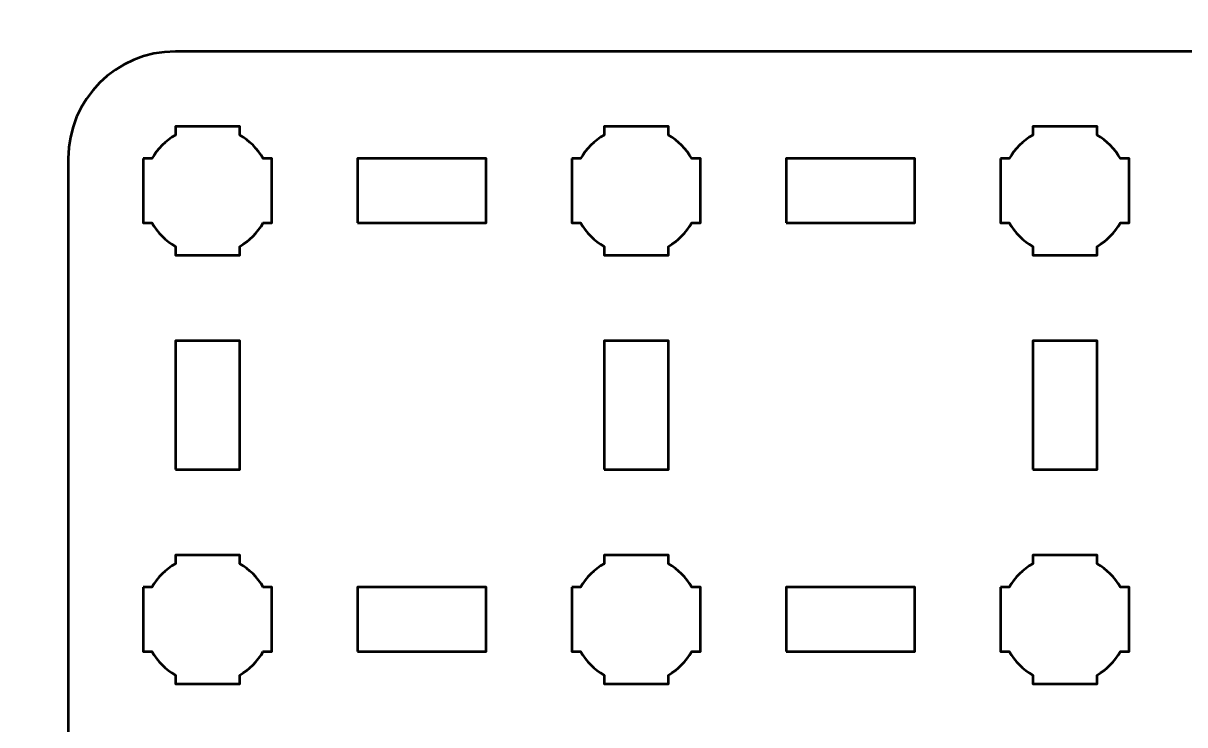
# Model space of a CAD drawing. Header units: centimetres. Extents: x -21 to 0, y -29.7 to 0.
# Drawn here: x -10.56 to -5.14, y -26.24 to -22.97 of the extents above; entities that cross this region are included whole.
import ezdxf

# ---------------------------------------------------------------- set-up
doc = ezdxf.new("R2010")
doc.units = ezdxf.units.CM
doc.header["$MEASUREMENT"] = 0
doc.layers.add('Layer 1', color=7, linetype='Continuous')

msp = doc.modelspace()

# ---------------------------------------------------------------- linework, layer by layer
at = {"layer": 'Layer 1', "lineweight": 53}
for points in [[(-9, -23.90003), (-8.4, -23.90003), (-8.4, -23.60003), (-9, -23.60003), (-9, -23.90003)], [(-7, -23.90003), (-6.4, -23.90003), (-6.4, -23.60003), (-7, -23.60003), (-7, -23.90003)], [(-9.85, -25.05003), (-9.55, -25.05003), (-9.55, -24.45003), (-9.85, -24.45003), (-9.85, -25.05003)], [(-7.85, -25.05003), (-7.55, -25.05003), (-7.55, -24.45003), (-7.85, -24.45003), (-7.85, -25.05003)], [(-5.85, -25.05003), (-5.55, -25.05003), (-5.55, -24.45003), (-5.85, -24.45003), (-5.85, -25.05003)], [(-9, -25.90003), (-8.4, -25.90003), (-8.4, -25.60003), (-9, -25.60003), (-9, -25.90003)], [(-7, -25.90003), (-6.4, -25.90003), (-6.4, -25.60003), (-7, -25.60003), (-7, -25.90003)]]:
    msp.add_lwpolyline(points, close=True, dxfattribs=at)
at = {"layer": 'Layer 1', "color": 1, "lineweight": 53}
msp.add_open_spline([(-21.00003, -29.19995), (-21.00003, -29.19995), (-21.00003, -5.29992), (-21.00003, -5.29992), (-21.00003, -5.29992), (-21.00003, -5.21709), (-20.93286, -5.14992), (-20.85003, -5.14992), (-20.85003, -5.14992), (-20.7672, -5.14992), (-20.70003, -5.08275), (-20.70003, -4.99992), (-20.70003, -4.99992), (-20.70003, -4.91709), (-20.7672, -4.84992), (-20.85003, -4.84992), (-20.85003, -4.84992), (-20.93286, -4.84992), (-21.00003, -4.78275), (-21.00003, -4.69992), (-21.00003, -4.69992), (-21.00003, -4.61709), (-20.93286, -4.54992), (-20.85003, -4.54992), (-20.85003, -4.54992), (-20.7672, -4.54992), (-20.70003, -4.48275), (-20.70003, -4.39992), (-20.70003, -4.39992), (-20.70003, -4.31709), (-20.7672, -4.24992), (-20.85003, -4.24992), (-20.85003, -4.24992), (-20.93286, -4.24992), (-21.00003, -4.18275), (-21.00003, -4.09992), (-21.00003, -4.09992), (-21.00003, -4.01709), (-20.93286, -3.94992), (-20.85003, -3.94992), (-20.85003, -3.94992), (-20.7672, -3.94992), (-20.70003, -3.88275), (-20.70003, -3.79992), (-20.70003, -3.79992), (-20.70003, -3.71709), (-20.7672, -3.64992), (-20.85003, -3.64992), (-20.85003, -3.64992), (-20.93286, -3.64992), (-21.00003, -3.58275), (-21.00003, -3.49992), (-21.00003, -3.49992), (-21.00003, -3.41709), (-20.93286, -3.34992), (-20.85003, -3.34992), (-20.85003, -3.34992), (-20.7672, -3.34992), (-20.70003, -3.28275), (-20.70003, -3.19992), (-20.70003, -3.19992), (-20.70003, -3.11709), (-20.7672, -3.04992), (-20.85003, -3.04992), (-20.85003, -3.04992), (-20.93286, -3.04992), (-21.00003, -2.98275), (-21.00003, -2.89992), (-21.00003, -2.89992), (-21.00003, -2.81709), (-20.93286, -2.74992), (-20.85003, -2.74992), (-20.85003, -2.74992), (-20.7672, -2.74992), (-20.70003, -2.68275), (-20.70003, -2.59992), (-20.70003, -2.59992), (-20.70003, -2.51709), (-20.7672, -2.44992), (-20.85003, -2.44992), (-20.85003, -2.44992), (-20.93286, -2.44992), (-21.00003, -2.38275), (-21.00003, -2.29992), (-21.00003, -2.29992), (-21.00003, -2.21709), (-20.93286, -2.14992), (-20.85003, -2.14992), (-20.85003, -2.14992), (-20.7672, -2.14992), (-20.70003, -2.08275), (-20.70003, -1.99992), (-20.70003, -1.99992), (-20.70003, -1.91709), (-20.7672, -1.84992), (-20.85003, -1.84992), (-20.85003, -1.84992), (-20.93286, -1.84992), (-21.00003, -1.78275), (-21.00003, -1.69992), (-21.00003, -1.69992), (-21.00003, -1.61709), (-20.93286, -1.54992), (-20.85003, -1.54992), (-20.85003, -1.54992), (-20.7672, -1.54992), (-20.70003, -1.48275), (-20.70003, -1.39992), (-20.70003, -1.39992), (-20.70003, -1.31709), (-20.7672, -1.24992), (-20.85003, -1.24992), (-20.85003, -1.24992), (-20.93286, -1.24992), (-21.00003, -1.18275), (-21.00003, -1.09992), (-21.00003, -1.09992), (-21.00003, -1.09992), (-21.00003, -0.49992), (-21.00003, -0.49992), (-21.00003, -0.49992), (-21.00003, -0.22295), (-20.77694, 0.00004), (-20.49994, 0.00004), (-20.49994, 0.00004), (-20.49994, 0.00004), (-0.50008, 0.00004), (-0.50008, 0.00004), (-0.50008, 0.00004), (-0.22294, 0.00004), (0.00002, -0.22295), (0.00002, -0.49992), (0.00002, -0.49992), (0.00002, -0.49992), (0.00002, -29.19995), (0.00002, -29.19995), (0.00002, -29.19995), (0.00002, -29.47695), (-0.22294, -29.70004), (-0.50008, -29.70004), (-0.50008, -29.70004), (-0.50008, -29.70004), (-20.49994, -29.70004), (-20.49994, -29.70004), (-20.49994, -29.70004), (-20.77694, -29.70004), (-21.00003, -29.47695), (-21.00003, -29.19995)], degree=3, knots=[0, 0, 0, 0, 0.027027, 0.027027, 0.027027, 0.027027, 0.0540541, 0.0540541, 0.0540541, 0.0540541, 0.0810811, 0.0810811, 0.0810811, 0.0810811, 0.1081081, 0.1081081, 0.1081081, 0.1081081, 0.1351351, 0.1351351, 0.1351351, 0.1351351, 0.1621622, 0.1621622, 0.1621622, 0.1621622, 0.1891892, 0.1891892, 0.1891892, 0.1891892, 0.2162162, 0.2162162, 0.2162162, 0.2162162, 0.2432432, 0.2432432, 0.2432432, 0.2432432, 0.2702703, 0.2702703, 0.2702703, 0.2702703, 0.2972973, 0.2972973, 0.2972973, 0.2972973, 0.3243243, 0.3243243, 0.3243243, 0.3243243, 0.3513514, 0.3513514, 0.3513514, 0.3513514, 0.3783784, 0.3783784, 0.3783784, 0.3783784, 0.4054054, 0.4054054, 0.4054054, 0.4054054, 0.4324324, 0.4324324, 0.4324324, 0.4324324, 0.4594595, 0.4594595, 0.4594595, 0.4594595, 0.4864865, 0.4864865, 0.4864865, 0.4864865, 0.5135135, 0.5135135, 0.5135135, 0.5135135, 0.5405405, 0.5405405, 0.5405405, 0.5405405, 0.5675676, 0.5675676, 0.5675676, 0.5675676, 0.5945946, 0.5945946, 0.5945946, 0.5945946, 0.6216216, 0.6216216, 0.6216216, 0.6216216, 0.6486486, 0.6486486, 0.6486486, 0.6486486, 0.6756757, 0.6756757, 0.6756757, 0.6756757, 0.7027027, 0.7027027, 0.7027027, 0.7027027, 0.7297297, 0.7297297, 0.7297297, 0.7297297, 0.7567568, 0.7567568, 0.7567568, 0.7567568, 0.7837838, 0.7837838, 0.7837838, 0.7837838, 0.8108108, 0.8108108, 0.8108108, 0.8108108, 0.8378378, 0.8378378, 0.8378378, 0.8378378, 0.8648649, 0.8648649, 0.8648649, 0.8648649, 0.8918919, 0.8918919, 0.8918919, 0.8918919, 0.9189189, 0.9189189, 0.9189189, 0.9189189, 0.9459459, 0.9459459, 0.9459459, 0.9459459, 0.972973, 0.972973, 0.972973, 0.972973, 1, 1, 1, 1], dxfattribs=at)
at = {"layer": 'Layer 1', "color": 3, "lineweight": 53}
msp.add_open_spline([(-10.35, -27.90003), (-10.35, -27.90003), (-10.35, -23.60003), (-10.35, -23.60003), (-10.35, -23.60003), (-10.35, -23.32394), (-10.12609, -23.10003), (-9.85, -23.10003), (-9.85, -23.10003), (-9.85, -23.10003), (-1.55, -23.10003), (-1.55, -23.10003), (-1.55, -23.10003), (-1.27391, -23.10003), (-1.05, -23.32394), (-1.05, -23.60003), (-1.05, -23.60003), (-1.05, -23.60003), (-1.05, -27.90003), (-1.05, -27.90003), (-1.05, -27.90003), (-1.05, -28.17612), (-1.27391, -28.40003), (-1.55, -28.40003), (-1.55, -28.40003), (-1.55, -28.40003), (-9.85, -28.40003), (-9.85, -28.40003), (-9.85, -28.40003), (-10.12609, -28.40003), (-10.35, -28.17612), (-10.35, -27.90003)], degree=3, knots=[0, 0, 0, 0, 0.125, 0.125, 0.125, 0.125, 0.25, 0.25, 0.25, 0.25, 0.375, 0.375, 0.375, 0.375, 0.5, 0.5, 0.5, 0.5, 0.625, 0.625, 0.625, 0.625, 0.75, 0.75, 0.75, 0.75, 0.875, 0.875, 0.875, 0.875, 1, 1, 1, 1], dxfattribs=at)
at = {"layer": 'Layer 1', "lineweight": 53}
for points in [[(-10, -23.60003), (-10, -23.60003), (-9.95985, -23.60003), (-9.95985, -23.60003), (-9.95985, -23.60003), (-9.9335, -23.5545), (-9.89553, -23.51653), (-9.85, -23.49018), (-9.85, -23.49018), (-9.85, -23.49018), (-9.85, -23.45003), (-9.85, -23.45003), (-9.85, -23.45003), (-9.85, -23.45003), (-9.7, -23.45003), (-9.7, -23.45003), (-9.7, -23.45003), (-9.7, -23.45003), (-9.55, -23.45003), (-9.55, -23.45003), (-9.55, -23.45003), (-9.55, -23.45003), (-9.55, -23.49018), (-9.55, -23.49018), (-9.55, -23.49018), (-9.50447, -23.51653), (-9.4665, -23.5545), (-9.44015, -23.60003), (-9.44015, -23.60003), (-9.44015, -23.60003), (-9.4, -23.60003), (-9.4, -23.60003), (-9.4, -23.60003), (-9.4, -23.60003), (-9.4, -23.75003), (-9.4, -23.75003), (-9.4, -23.75003), (-9.4, -23.75003), (-9.4, -23.90003), (-9.4, -23.90003), (-9.4, -23.90003), (-9.4, -23.90003), (-9.44015, -23.90003), (-9.44015, -23.90003), (-9.44015, -23.90003), (-9.4665, -23.94556), (-9.50447, -23.98353), (-9.55, -24.00988), (-9.55, -24.00988), (-9.55, -24.00988), (-9.55, -24.05003), (-9.55, -24.05003), (-9.55, -24.05003), (-9.55, -24.05003), (-9.7, -24.05003), (-9.7, -24.05003), (-9.7, -24.05003), (-9.7, -24.05003), (-9.85, -24.05003), (-9.85, -24.05003), (-9.85, -24.05003), (-9.85, -24.05003), (-9.85, -24.00988), (-9.85, -24.00988), (-9.85, -24.00988), (-9.89553, -23.98353), (-9.9335, -23.94556), (-9.95985, -23.90003), (-9.95985, -23.90003), (-9.95985, -23.90003), (-10, -23.90003), (-10, -23.90003), (-10, -23.90003), (-10, -23.90003), (-10, -23.75003), (-10, -23.75003), (-10, -23.75003), (-10, -23.75003), (-10, -23.60003), (-10, -23.60003)], [(-8, -23.60003), (-8, -23.60003), (-7.95985, -23.60003), (-7.95985, -23.60003), (-7.95985, -23.60003), (-7.9335, -23.5545), (-7.89553, -23.51653), (-7.85, -23.49018), (-7.85, -23.49018), (-7.85, -23.49018), (-7.85, -23.45003), (-7.85, -23.45003), (-7.85, -23.45003), (-7.85, -23.45003), (-7.7, -23.45003), (-7.7, -23.45003), (-7.7, -23.45003), (-7.7, -23.45003), (-7.55, -23.45003), (-7.55, -23.45003), (-7.55, -23.45003), (-7.55, -23.45003), (-7.55, -23.49018), (-7.55, -23.49018), (-7.55, -23.49018), (-7.50447, -23.51653), (-7.4665, -23.5545), (-7.44015, -23.60003), (-7.44015, -23.60003), (-7.44015, -23.60003), (-7.4, -23.60003), (-7.4, -23.60003), (-7.4, -23.60003), (-7.4, -23.60003), (-7.4, -23.75003), (-7.4, -23.75003), (-7.4, -23.75003), (-7.4, -23.75003), (-7.4, -23.90003), (-7.4, -23.90003), (-7.4, -23.90003), (-7.4, -23.90003), (-7.44015, -23.90003), (-7.44015, -23.90003), (-7.44015, -23.90003), (-7.4665, -23.94556), (-7.50447, -23.98353), (-7.55, -24.00988), (-7.55, -24.00988), (-7.55, -24.00988), (-7.55, -24.05003), (-7.55, -24.05003), (-7.55, -24.05003), (-7.55, -24.05003), (-7.7, -24.05003), (-7.7, -24.05003), (-7.7, -24.05003), (-7.7, -24.05003), (-7.85, -24.05003), (-7.85, -24.05003), (-7.85, -24.05003), (-7.85, -24.05003), (-7.85, -24.00988), (-7.85, -24.00988), (-7.85, -24.00988), (-7.89553, -23.98353), (-7.9335, -23.94556), (-7.95985, -23.90003), (-7.95985, -23.90003), (-7.95985, -23.90003), (-8, -23.90003), (-8, -23.90003), (-8, -23.90003), (-8, -23.90003), (-8, -23.75003), (-8, -23.75003), (-8, -23.75003), (-8, -23.75003), (-8, -23.60003), (-8, -23.60003)], [(-6, -23.60003), (-6, -23.60003), (-5.95985, -23.60003), (-5.95985, -23.60003), (-5.95985, -23.60003), (-5.9335, -23.5545), (-5.89553, -23.51653), (-5.85, -23.49018), (-5.85, -23.49018), (-5.85, -23.49018), (-5.85, -23.45003), (-5.85, -23.45003), (-5.85, -23.45003), (-5.85, -23.45003), (-5.7, -23.45003), (-5.7, -23.45003), (-5.7, -23.45003), (-5.7, -23.45003), (-5.55, -23.45003), (-5.55, -23.45003), (-5.55, -23.45003), (-5.55, -23.45003), (-5.55, -23.49018), (-5.55, -23.49018), (-5.55, -23.49018), (-5.50447, -23.51653), (-5.4665, -23.5545), (-5.44015, -23.60003), (-5.44015, -23.60003), (-5.44015, -23.60003), (-5.4, -23.60003), (-5.4, -23.60003), (-5.4, -23.60003), (-5.4, -23.60003), (-5.4, -23.75003), (-5.4, -23.75003), (-5.4, -23.75003), (-5.4, -23.75003), (-5.4, -23.90003), (-5.4, -23.90003), (-5.4, -23.90003), (-5.4, -23.90003), (-5.44015, -23.90003), (-5.44015, -23.90003), (-5.44015, -23.90003), (-5.4665, -23.94556), (-5.50447, -23.98353), (-5.55, -24.00988), (-5.55, -24.00988), (-5.55, -24.00988), (-5.55, -24.05003), (-5.55, -24.05003), (-5.55, -24.05003), (-5.55, -24.05003), (-5.7, -24.05003), (-5.7, -24.05003), (-5.7, -24.05003), (-5.7, -24.05003), (-5.85, -24.05003), (-5.85, -24.05003), (-5.85, -24.05003), (-5.85, -24.05003), (-5.85, -24.00988), (-5.85, -24.00988), (-5.85, -24.00988), (-5.89553, -23.98353), (-5.9335, -23.94556), (-5.95985, -23.90003), (-5.95985, -23.90003), (-5.95985, -23.90003), (-6, -23.90003), (-6, -23.90003), (-6, -23.90003), (-6, -23.90003), (-6, -23.75003), (-6, -23.75003), (-6, -23.75003), (-6, -23.75003), (-6, -23.60003), (-6, -23.60003)], [(-10, -25.60003), (-10, -25.60003), (-9.95985, -25.60003), (-9.95985, -25.60003), (-9.95985, -25.60003), (-9.9335, -25.5545), (-9.89553, -25.51653), (-9.85, -25.49018), (-9.85, -25.49018), (-9.85, -25.49018), (-9.85, -25.45003), (-9.85, -25.45003), (-9.85, -25.45003), (-9.85, -25.45003), (-9.7, -25.45003), (-9.7, -25.45003), (-9.7, -25.45003), (-9.7, -25.45003), (-9.55, -25.45003), (-9.55, -25.45003), (-9.55, -25.45003), (-9.55, -25.45003), (-9.55, -25.49018), (-9.55, -25.49018), (-9.55, -25.49018), (-9.50447, -25.51653), (-9.4665, -25.5545), (-9.44015, -25.60003), (-9.44015, -25.60003), (-9.44015, -25.60003), (-9.4, -25.60003), (-9.4, -25.60003), (-9.4, -25.60003), (-9.4, -25.60003), (-9.4, -25.75003), (-9.4, -25.75003), (-9.4, -25.75003), (-9.4, -25.75003), (-9.4, -25.90003), (-9.4, -25.90003), (-9.4, -25.90003), (-9.4, -25.90003), (-9.44015, -25.90003), (-9.44015, -25.90003), (-9.44015, -25.90003), (-9.4665, -25.94556), (-9.50447, -25.98353), (-9.55, -26.00988), (-9.55, -26.00988), (-9.55, -26.00988), (-9.55, -26.05003), (-9.55, -26.05003), (-9.55, -26.05003), (-9.55, -26.05003), (-9.7, -26.05003), (-9.7, -26.05003), (-9.7, -26.05003), (-9.7, -26.05003), (-9.85, -26.05003), (-9.85, -26.05003), (-9.85, -26.05003), (-9.85, -26.05003), (-9.85, -26.00988), (-9.85, -26.00988), (-9.85, -26.00988), (-9.89553, -25.98353), (-9.9335, -25.94556), (-9.95985, -25.90003), (-9.95985, -25.90003), (-9.95985, -25.90003), (-10, -25.90003), (-10, -25.90003), (-10, -25.90003), (-10, -25.90003), (-10, -25.75003), (-10, -25.75003), (-10, -25.75003), (-10, -25.75003), (-10, -25.60003), (-10, -25.60003)], [(-8, -25.60003), (-8, -25.60003), (-7.95985, -25.60003), (-7.95985, -25.60003), (-7.95985, -25.60003), (-7.9335, -25.5545), (-7.89553, -25.51653), (-7.85, -25.49018), (-7.85, -25.49018), (-7.85, -25.49018), (-7.85, -25.45003), (-7.85, -25.45003), (-7.85, -25.45003), (-7.85, -25.45003), (-7.7, -25.45003), (-7.7, -25.45003), (-7.7, -25.45003), (-7.7, -25.45003), (-7.55, -25.45003), (-7.55, -25.45003), (-7.55, -25.45003), (-7.55, -25.45003), (-7.55, -25.49018), (-7.55, -25.49018), (-7.55, -25.49018), (-7.50447, -25.51653), (-7.4665, -25.5545), (-7.44015, -25.60003), (-7.44015, -25.60003), (-7.44015, -25.60003), (-7.4, -25.60003), (-7.4, -25.60003), (-7.4, -25.60003), (-7.4, -25.60003), (-7.4, -25.75003), (-7.4, -25.75003), (-7.4, -25.75003), (-7.4, -25.75003), (-7.4, -25.90003), (-7.4, -25.90003), (-7.4, -25.90003), (-7.4, -25.90003), (-7.44015, -25.90003), (-7.44015, -25.90003), (-7.44015, -25.90003), (-7.4665, -25.94556), (-7.50447, -25.98353), (-7.55, -26.00988), (-7.55, -26.00988), (-7.55, -26.00988), (-7.55, -26.05003), (-7.55, -26.05003), (-7.55, -26.05003), (-7.55, -26.05003), (-7.7, -26.05003), (-7.7, -26.05003), (-7.7, -26.05003), (-7.7, -26.05003), (-7.85, -26.05003), (-7.85, -26.05003), (-7.85, -26.05003), (-7.85, -26.05003), (-7.85, -26.00988), (-7.85, -26.00988), (-7.85, -26.00988), (-7.89553, -25.98353), (-7.9335, -25.94556), (-7.95985, -25.90003), (-7.95985, -25.90003), (-7.95985, -25.90003), (-8, -25.90003), (-8, -25.90003), (-8, -25.90003), (-8, -25.90003), (-8, -25.75003), (-8, -25.75003), (-8, -25.75003), (-8, -25.75003), (-8, -25.60003), (-8, -25.60003)], [(-6, -25.60003), (-6, -25.60003), (-5.95985, -25.60003), (-5.95985, -25.60003), (-5.95985, -25.60003), (-5.9335, -25.5545), (-5.89553, -25.51653), (-5.85, -25.49018), (-5.85, -25.49018), (-5.85, -25.49018), (-5.85, -25.45003), (-5.85, -25.45003), (-5.85, -25.45003), (-5.85, -25.45003), (-5.7, -25.45003), (-5.7, -25.45003), (-5.7, -25.45003), (-5.7, -25.45003), (-5.55, -25.45003), (-5.55, -25.45003), (-5.55, -25.45003), (-5.55, -25.45003), (-5.55, -25.49018), (-5.55, -25.49018), (-5.55, -25.49018), (-5.50447, -25.51653), (-5.4665, -25.5545), (-5.44015, -25.60003), (-5.44015, -25.60003), (-5.44015, -25.60003), (-5.4, -25.60003), (-5.4, -25.60003), (-5.4, -25.60003), (-5.4, -25.60003), (-5.4, -25.75003), (-5.4, -25.75003), (-5.4, -25.75003), (-5.4, -25.75003), (-5.4, -25.90003), (-5.4, -25.90003), (-5.4, -25.90003), (-5.4, -25.90003), (-5.44015, -25.90003), (-5.44015, -25.90003), (-5.44015, -25.90003), (-5.4665, -25.94556), (-5.50447, -25.98353), (-5.55, -26.00988), (-5.55, -26.00988), (-5.55, -26.00988), (-5.55, -26.05003), (-5.55, -26.05003), (-5.55, -26.05003), (-5.55, -26.05003), (-5.7, -26.05003), (-5.7, -26.05003), (-5.7, -26.05003), (-5.7, -26.05003), (-5.85, -26.05003), (-5.85, -26.05003), (-5.85, -26.05003), (-5.85, -26.05003), (-5.85, -26.00988), (-5.85, -26.00988), (-5.85, -26.00988), (-5.89553, -25.98353), (-5.9335, -25.94556), (-5.95985, -25.90003), (-5.95985, -25.90003), (-5.95985, -25.90003), (-6, -25.90003), (-6, -25.90003), (-6, -25.90003), (-6, -25.90003), (-6, -25.75003), (-6, -25.75003), (-6, -25.75003), (-6, -25.75003), (-6, -25.60003), (-6, -25.60003)]]:
    msp.add_open_spline(points, degree=3, knots=[0, 0, 0, 0, 0.05, 0.05, 0.05, 0.05, 0.1, 0.1, 0.1, 0.1, 0.15, 0.15, 0.15, 0.15, 0.2, 0.2, 0.2, 0.2, 0.25, 0.25, 0.25, 0.25, 0.3, 0.3, 0.3, 0.3, 0.35, 0.35, 0.35, 0.35, 0.4, 0.4, 0.4, 0.4, 0.45, 0.45, 0.45, 0.45, 0.5, 0.5, 0.5, 0.5, 0.55, 0.55, 0.55, 0.55, 0.6, 0.6, 0.6, 0.6, 0.65, 0.65, 0.65, 0.65, 0.7, 0.7, 0.7, 0.7, 0.75, 0.75, 0.75, 0.75, 0.8, 0.8, 0.8, 0.8, 0.85, 0.85, 0.85, 0.85, 0.9, 0.9, 0.9, 0.9, 0.95, 0.95, 0.95, 0.95, 1, 1, 1, 1], dxfattribs=at)

doc.saveas('drawing.dxf')
